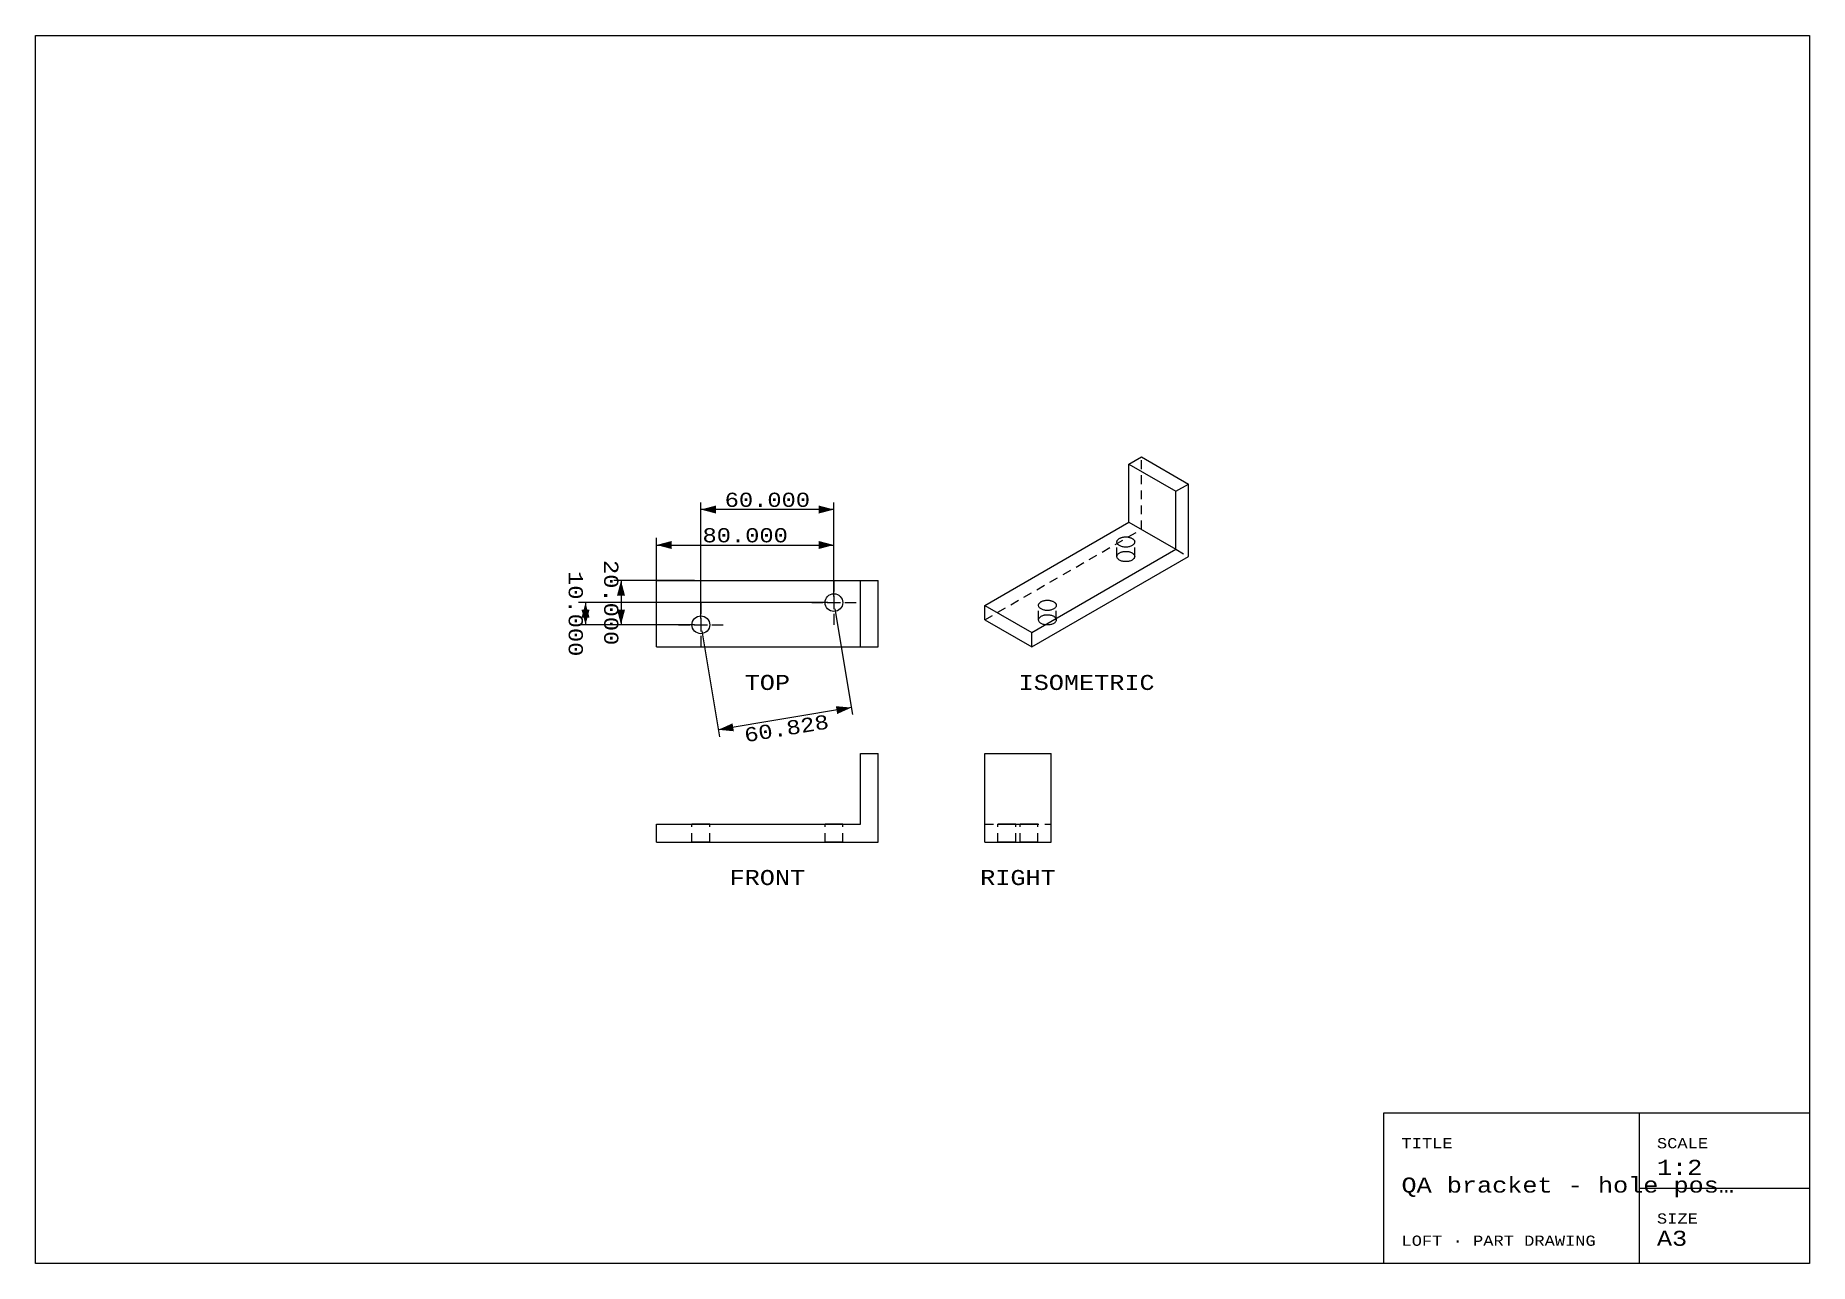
# Model space of a CAD drawing. Header units: millimetres. Extents: x 10 to 410, y 10 to 287.
import ezdxf
from ezdxf.enums import TextEntityAlignment as Align

# ---------------------------------------------------------------- set-up
doc = ezdxf.new("R2010")
doc.units = ezdxf.units.MM
doc.linetypes.add('DASHED', pattern=[3.4, 2, -1.4])
for name, color, linetype in [('CENTER', 3, 'Continuous'), ('DIMENSION', 1, 'Continuous'), ('HIDDEN', 8, 'DASHED'), ('TITLE', 5, 'Continuous'), ('VISIBLE', 7, 'Continuous')]:
    doc.layers.add(name, color=color, linetype=linetype)
doc.styles.add('LOFT_MONO', font='cour.ttf')

msp = doc.modelspace()

# ---------------------------------------------------------------- linework, layer by layer
at = {"layer": 'CENTER'}
for p, q in [((190.02, 164.07), (190.02, 161.57)), ((190.02, 160.57), (190.02, 157.57)), ((160.02, 159.07), (160.02, 156.57)), ((185.02, 159.07), (187.52, 159.07)), ((188.52, 159.07), (191.52, 159.07)), ((190.02, 156.57), (190.02, 154.07)), ((192.52, 159.07), (195.02, 159.07)), ((155.02, 154.07), (157.52, 154.07)), ((158.52, 154.07), (161.52, 154.07)), ((160.02, 155.57), (160.02, 152.57)), ((162.52, 154.07), (165.02, 154.07)), ((160.02, 151.57), (160.02, 149.07))]:
    msp.add_line(p, q, dxfattribs=at)
at = {"layer": 'DIMENSION'}
for p, q in [((160.02, 155.47), (160.02, 181.67)), ((190.02, 180.07), (160.02, 180.07)), ((190.02, 160.47), (190.02, 181.67)), ((150.02, 160.47), (150.02, 173.67)), ((150.02, 172.07), (190.02, 172.07)), ((190.02, 160.47), (190.02, 173.67)), ((158.62, 164.07), (140.42, 164.07)), ((142.02, 164.07), (142.02, 154.07)), ((188.62, 159.07), (132.42, 159.07)), ((134.02, 159.07), (134.02, 154.07)), ((190.25, 157.69), (194.23, 133.82)), ((158.62, 154.07), (132.42, 154.07)), ((158.62, 154.07), (140.42, 154.07)), ((160.25, 152.69), (164.23, 128.82)), ((193.96, 135.39), (163.96, 130.39))]:
    msp.add_line(p, q, dxfattribs=at)
for points in [[(160.02, 180.07), (163.42, 179.17), (163.42, 180.97)], [(190.02, 180.07), (186.62, 180.97), (186.62, 179.17)], [(150.02, 172.07), (153.42, 171.17), (153.42, 172.97)], [(190.02, 172.07), (186.62, 172.97), (186.62, 171.17)], [(142.02, 164.07), (141.12, 160.67), (142.92, 160.67)], [(134.02, 159.07), (133.12, 155.67), (134.92, 155.67)], [(134.02, 154.07), (134.92, 157.47), (133.12, 157.47)], [(142.02, 154.07), (142.92, 157.47), (141.12, 157.47)], [(193.96, 135.39), (190.46, 135.72), (190.76, 133.95)], [(163.96, 130.39), (167.47, 130.06), (167.17, 131.84)]]:
    msp.add_solid(points, dxfattribs=at)
at = {"layer": 'HIDDEN'}
for p, q in [((259.37, 175.6), (259.37, 191.93)), ((224.02, 155.19), (259.37, 175.6)), ((253.84, 169.48), (253.84, 172.75)), ((257.84, 169.48), (257.84, 172.75)), ((267.15, 171.11), (269.98, 169.48)), ((236.16, 155.19), (236.16, 158.46)), ((240.16, 155.19), (240.16, 158.46)), ((158.02, 105.07), (158.02, 109.07)), ((162.02, 105.07), (162.02, 109.07)), ((188.02, 105.07), (188.02, 109.07)), ((192.02, 105.07), (192.02, 109.07)), ((224.02, 109.07), (239.02, 109.07)), ((227.02, 105.07), (227.02, 109.07)), ((231.02, 105.07), (231.02, 109.07)), ((232.02, 105.07), (232.02, 109.07)), ((236.02, 105.07), (236.02, 109.07))]:
    msp.add_line(p, q, dxfattribs=at)
for points in [[(253.84, 169.48), (253.84, 169.56), (253.86, 169.65), (253.89, 169.73), (253.92, 169.81), (253.97, 169.89), (254.03, 169.97), (254.1, 170.05), (254.18, 170.12), (254.26, 170.19), (254.36, 170.25), (254.46, 170.32), (254.57, 170.37), (254.69, 170.42), (254.81, 170.47), (254.94, 170.51), (255.07, 170.55), (255.21, 170.58), (255.35, 170.6), (255.5, 170.62), (255.64, 170.63), (255.79, 170.63), (255.94, 170.63), (256.08, 170.63), (256.23, 170.61), (256.37, 170.59), (256.51, 170.57), (256.65, 170.54), (256.78, 170.5), (256.91, 170.45), (257.03, 170.41), (257.15, 170.35), (257.25, 170.3)], [(257.84, 169.48), (257.83, 169.37), (257.8, 169.25), (257.75, 169.14), (257.69, 169.04), (257.6, 168.94), (257.5, 168.84), (257.38, 168.75), (257.25, 168.66), (257.11, 168.59), (256.95, 168.52), (256.78, 168.46), (256.6, 168.41), (256.42, 168.37), (256.23, 168.35), (256.03, 168.33), (255.84, 168.32), (255.64, 168.33), (255.45, 168.35), (255.26, 168.37), (255.07, 168.41), (254.9, 168.46), (254.73, 168.52), (254.57, 168.59), (254.42, 168.66), (254.29, 168.75), (254.18, 168.84), (254.07, 168.94), (253.99, 169.04), (253.92, 169.14), (253.88, 169.25), (253.85, 169.37), (253.84, 169.48)], [(257.25, 170.3), (257.29, 170.28), (257.32, 170.25), (257.35, 170.23), (257.38, 170.21), (257.42, 170.19), (257.45, 170.17), (257.47, 170.14), (257.5, 170.12), (257.53, 170.1), (257.55, 170.07), (257.58, 170.05), (257.6, 170.02), (257.63, 170), (257.65, 169.97), (257.67, 169.95), (257.69, 169.92), (257.7, 169.89), (257.72, 169.87), (257.74, 169.84), (257.75, 169.81), (257.77, 169.79), (257.78, 169.76), (257.79, 169.73), (257.8, 169.7), (257.81, 169.68), (257.82, 169.65), (257.82, 169.62), (257.83, 169.59), (257.83, 169.56), (257.84, 169.54), (257.84, 169.51), (257.84, 169.48)], [(236.16, 155.19), (236.17, 155.28), (236.18, 155.36), (236.21, 155.44), (236.25, 155.53), (236.3, 155.61), (236.35, 155.68), (236.42, 155.76), (236.5, 155.83), (236.58, 155.9), (236.68, 155.97), (236.78, 156.03), (236.89, 156.08), (237.01, 156.13), (237.13, 156.18), (237.26, 156.22), (237.4, 156.26), (237.53, 156.29), (237.68, 156.31), (237.82, 156.33), (237.97, 156.34), (238.11, 156.35), (238.26, 156.34), (238.41, 156.34), (238.55, 156.32), (238.69, 156.3), (238.83, 156.28), (238.97, 156.25), (239.1, 156.21), (239.23, 156.17), (239.35, 156.12), (239.47, 156.07), (239.58, 156.01)], [(239.58, 156.01), (239.61, 155.99), (239.64, 155.97), (239.68, 155.94), (239.71, 155.92), (239.74, 155.9), (239.77, 155.88), (239.8, 155.86), (239.82, 155.83), (239.85, 155.81), (239.88, 155.78), (239.9, 155.76), (239.93, 155.74), (239.95, 155.71), (239.97, 155.68), (239.99, 155.66), (240.01, 155.63), (240.03, 155.61), (240.04, 155.58), (240.06, 155.55), (240.08, 155.53), (240.09, 155.5), (240.1, 155.47), (240.11, 155.44), (240.12, 155.42), (240.13, 155.39), (240.14, 155.36), (240.15, 155.33), (240.15, 155.3), (240.16, 155.28), (240.16, 155.25), (240.16, 155.22), (240.16, 155.19)], [(240.16, 155.19), (240.15, 155.08), (240.12, 154.97), (240.08, 154.86), (240.01, 154.75), (239.93, 154.65), (239.82, 154.55), (239.71, 154.46), (239.58, 154.37), (239.43, 154.3), (239.27, 154.23), (239.1, 154.17), (238.93, 154.12), (238.74, 154.09), (238.55, 154.06), (238.36, 154.04), (238.16, 154.04), (237.97, 154.04), (237.77, 154.06), (237.58, 154.09), (237.4, 154.12), (237.22, 154.17), (237.05, 154.23), (236.89, 154.3), (236.75, 154.37), (236.62, 154.46), (236.5, 154.55), (236.4, 154.65), (236.31, 154.75), (236.25, 154.86), (236.2, 154.97), (236.17, 155.08), (236.16, 155.19)], [(158.02, 109.07), (158.04, 109.07), (158.06, 109.07), (158.12, 109.07), (158.18, 109.07), (158.26, 109.07), (158.37, 109.07), (158.48, 109.07), (158.61, 109.07), (158.75, 109.07), (158.91, 109.07), (159.08, 109.07), (159.26, 109.07), (159.44, 109.07), (159.63, 109.07), (159.82, 109.07), (160.02, 109.07), (160.21, 109.07), (160.41, 109.07), (160.6, 109.07), (160.78, 109.07), (160.96, 109.07), (161.12, 109.07), (161.29, 109.07), (161.42, 109.07), (161.56, 109.07), (161.67, 109.07), (161.78, 109.07), (161.86, 109.07), (161.92, 109.07), (161.98, 109.07), (162, 109.07), (162.02, 109.07)], [(162.02, 109.07), (162, 109.07), (161.98, 109.07), (161.92, 109.07), (161.86, 109.07), (161.78, 109.07), (161.67, 109.07), (161.56, 109.07), (161.42, 109.07), (161.29, 109.07), (161.12, 109.07), (160.96, 109.07), (160.78, 109.07), (160.6, 109.07), (160.41, 109.07), (160.21, 109.07), (160.02, 109.07), (159.82, 109.07), (159.63, 109.07), (159.44, 109.07), (159.26, 109.07), (159.08, 109.07), (158.91, 109.07), (158.75, 109.07), (158.61, 109.07), (158.48, 109.07), (158.37, 109.07), (158.26, 109.07), (158.18, 109.07), (158.12, 109.07), (158.06, 109.07), (158.04, 109.07), (158.02, 109.07)], [(188.02, 109.07), (188.04, 109.07), (188.06, 109.07), (188.12, 109.07), (188.18, 109.07), (188.26, 109.07), (188.37, 109.07), (188.48, 109.07), (188.61, 109.07), (188.75, 109.07), (188.91, 109.07), (189.08, 109.07), (189.26, 109.07), (189.44, 109.07), (189.63, 109.07), (189.82, 109.07), (190.02, 109.07), (190.21, 109.07), (190.41, 109.07), (190.6, 109.07), (190.78, 109.07), (190.96, 109.07), (191.12, 109.07), (191.29, 109.07), (191.42, 109.07), (191.56, 109.07), (191.67, 109.07), (191.78, 109.07), (191.86, 109.07), (191.92, 109.07), (191.98, 109.07), (192, 109.07), (192.02, 109.07)], [(192.02, 109.07), (192, 109.07), (191.98, 109.07), (191.92, 109.07), (191.86, 109.07), (191.78, 109.07), (191.67, 109.07), (191.56, 109.07), (191.42, 109.07), (191.29, 109.07), (191.12, 109.07), (190.96, 109.07), (190.78, 109.07), (190.6, 109.07), (190.41, 109.07), (190.21, 109.07), (190.02, 109.07), (189.82, 109.07), (189.63, 109.07), (189.44, 109.07), (189.26, 109.07), (189.08, 109.07), (188.91, 109.07), (188.75, 109.07), (188.61, 109.07), (188.48, 109.07), (188.37, 109.07), (188.26, 109.07), (188.18, 109.07), (188.12, 109.07), (188.06, 109.07), (188.04, 109.07), (188.02, 109.07)], [(229.02, 109.07), (228.92, 109.07), (228.82, 109.07), (228.73, 109.07), (228.63, 109.07), (228.53, 109.07), (228.44, 109.07), (228.35, 109.07), (228.25, 109.07), (228.16, 109.07), (228.08, 109.07), (227.99, 109.07), (227.91, 109.07), (227.83, 109.07), (227.75, 109.07), (227.68, 109.07), (227.6, 109.07), (227.54, 109.07), (227.47, 109.07), (227.41, 109.07), (227.36, 109.07), (227.31, 109.07), (227.26, 109.07), (227.21, 109.07), (227.17, 109.07), (227.14, 109.07), (227.11, 109.07), (227.08, 109.07), (227.06, 109.07), (227.04, 109.07), (227.03, 109.07), (227.02, 109.07), (227.02, 109.07)], [(227.02, 109.07), (227.04, 109.07), (227.06, 109.07), (227.12, 109.07), (227.18, 109.07), (227.26, 109.07), (227.37, 109.07), (227.48, 109.07), (227.61, 109.07), (227.75, 109.07), (227.91, 109.07), (228.08, 109.07), (228.26, 109.07), (228.44, 109.07), (228.63, 109.07), (228.82, 109.07), (229.02, 109.07), (229.21, 109.07), (229.41, 109.07), (229.6, 109.07), (229.78, 109.07), (229.96, 109.07), (230.12, 109.07), (230.29, 109.07), (230.42, 109.07), (230.56, 109.07), (230.67, 109.07), (230.78, 109.07), (230.86, 109.07), (230.92, 109.07), (230.98, 109.07), (231, 109.07), (231.02, 109.07)], [(231.02, 109.07), (231.01, 109.07), (231.01, 109.07), (230.99, 109.07), (230.98, 109.07), (230.96, 109.07), (230.93, 109.07), (230.9, 109.07), (230.86, 109.07), (230.83, 109.07), (230.78, 109.07), (230.73, 109.07), (230.68, 109.07), (230.62, 109.07), (230.56, 109.07), (230.5, 109.07), (230.43, 109.07), (230.36, 109.07), (230.29, 109.07), (230.21, 109.07), (230.13, 109.07), (230.05, 109.07), (229.96, 109.07), (229.87, 109.07), (229.78, 109.07), (229.69, 109.07), (229.6, 109.07), (229.5, 109.07), (229.41, 109.07), (229.31, 109.07), (229.21, 109.07), (229.12, 109.07), (229.02, 109.07)], [(234.02, 109.07), (233.92, 109.07), (233.82, 109.07), (233.73, 109.07), (233.63, 109.07), (233.53, 109.07), (233.44, 109.07), (233.35, 109.07), (233.25, 109.07), (233.16, 109.07), (233.08, 109.07), (232.99, 109.07), (232.91, 109.07), (232.83, 109.07), (232.75, 109.07), (232.68, 109.07), (232.6, 109.07), (232.54, 109.07), (232.47, 109.07), (232.41, 109.07), (232.36, 109.07), (232.31, 109.07), (232.26, 109.07), (232.21, 109.07), (232.17, 109.07), (232.14, 109.07), (232.11, 109.07), (232.08, 109.07), (232.06, 109.07), (232.04, 109.07), (232.03, 109.07), (232.02, 109.07), (232.02, 109.07)], [(232.02, 109.07), (232.04, 109.07), (232.06, 109.07), (232.12, 109.07), (232.18, 109.07), (232.26, 109.07), (232.37, 109.07), (232.48, 109.07), (232.61, 109.07), (232.75, 109.07), (232.91, 109.07), (233.08, 109.07), (233.26, 109.07), (233.44, 109.07), (233.63, 109.07), (233.82, 109.07), (234.02, 109.07), (234.21, 109.07), (234.41, 109.07), (234.6, 109.07), (234.78, 109.07), (234.96, 109.07), (235.12, 109.07), (235.29, 109.07), (235.42, 109.07), (235.56, 109.07), (235.67, 109.07), (235.78, 109.07), (235.86, 109.07), (235.92, 109.07), (235.98, 109.07), (236, 109.07), (236.02, 109.07)], [(236.02, 109.07), (236.01, 109.07), (236.01, 109.07), (235.99, 109.07), (235.98, 109.07), (235.96, 109.07), (235.93, 109.07), (235.9, 109.07), (235.86, 109.07), (235.83, 109.07), (235.78, 109.07), (235.73, 109.07), (235.68, 109.07), (235.62, 109.07), (235.56, 109.07), (235.5, 109.07), (235.43, 109.07), (235.36, 109.07), (235.29, 109.07), (235.21, 109.07), (235.13, 109.07), (235.05, 109.07), (234.96, 109.07), (234.87, 109.07), (234.78, 109.07), (234.69, 109.07), (234.6, 109.07), (234.5, 109.07), (234.41, 109.07), (234.31, 109.07), (234.21, 109.07), (234.12, 109.07), (234.02, 109.07)], [(158.02, 105.07), (158.04, 105.07), (158.06, 105.07), (158.12, 105.07), (158.18, 105.07), (158.26, 105.07), (158.37, 105.07), (158.48, 105.07), (158.61, 105.07), (158.75, 105.07), (158.91, 105.07), (159.08, 105.07), (159.26, 105.07), (159.44, 105.07), (159.63, 105.07), (159.82, 105.07), (160.02, 105.07), (160.21, 105.07), (160.41, 105.07), (160.6, 105.07), (160.78, 105.07), (160.96, 105.07), (161.12, 105.07), (161.29, 105.07), (161.42, 105.07), (161.56, 105.07), (161.67, 105.07), (161.78, 105.07), (161.86, 105.07), (161.92, 105.07), (161.98, 105.07), (162, 105.07), (162.02, 105.07)], [(162.02, 105.07), (162, 105.07), (161.98, 105.07), (161.92, 105.07), (161.86, 105.07), (161.78, 105.07), (161.67, 105.07), (161.56, 105.07), (161.42, 105.07), (161.29, 105.07), (161.12, 105.07), (160.96, 105.07), (160.78, 105.07), (160.6, 105.07), (160.41, 105.07), (160.21, 105.07), (160.02, 105.07), (159.82, 105.07), (159.63, 105.07), (159.44, 105.07), (159.26, 105.07), (159.08, 105.07), (158.91, 105.07), (158.75, 105.07), (158.61, 105.07), (158.48, 105.07), (158.37, 105.07), (158.26, 105.07), (158.18, 105.07), (158.12, 105.07), (158.06, 105.07), (158.04, 105.07), (158.02, 105.07)], [(188.02, 105.07), (188.04, 105.07), (188.06, 105.07), (188.12, 105.07), (188.18, 105.07), (188.26, 105.07), (188.37, 105.07), (188.48, 105.07), (188.61, 105.07), (188.75, 105.07), (188.91, 105.07), (189.08, 105.07), (189.26, 105.07), (189.44, 105.07), (189.63, 105.07), (189.82, 105.07), (190.02, 105.07), (190.21, 105.07), (190.41, 105.07), (190.6, 105.07), (190.78, 105.07), (190.96, 105.07), (191.12, 105.07), (191.29, 105.07), (191.42, 105.07), (191.56, 105.07), (191.67, 105.07), (191.78, 105.07), (191.86, 105.07), (191.92, 105.07), (191.98, 105.07), (192, 105.07), (192.02, 105.07)], [(192.02, 105.07), (192, 105.07), (191.98, 105.07), (191.92, 105.07), (191.86, 105.07), (191.78, 105.07), (191.67, 105.07), (191.56, 105.07), (191.42, 105.07), (191.29, 105.07), (191.12, 105.07), (190.96, 105.07), (190.78, 105.07), (190.6, 105.07), (190.41, 105.07), (190.21, 105.07), (190.02, 105.07), (189.82, 105.07), (189.63, 105.07), (189.44, 105.07), (189.26, 105.07), (189.08, 105.07), (188.91, 105.07), (188.75, 105.07), (188.61, 105.07), (188.48, 105.07), (188.37, 105.07), (188.26, 105.07), (188.18, 105.07), (188.12, 105.07), (188.06, 105.07), (188.04, 105.07), (188.02, 105.07)], [(229.02, 105.07), (228.92, 105.07), (228.82, 105.07), (228.73, 105.07), (228.63, 105.07), (228.53, 105.07), (228.44, 105.07), (228.35, 105.07), (228.25, 105.07), (228.16, 105.07), (228.08, 105.07), (227.99, 105.07), (227.91, 105.07), (227.83, 105.07), (227.75, 105.07), (227.68, 105.07), (227.6, 105.07), (227.54, 105.07), (227.47, 105.07), (227.41, 105.07), (227.36, 105.07), (227.31, 105.07), (227.26, 105.07), (227.21, 105.07), (227.17, 105.07), (227.14, 105.07), (227.11, 105.07), (227.08, 105.07), (227.06, 105.07), (227.04, 105.07), (227.03, 105.07), (227.02, 105.07), (227.02, 105.07)], [(227.02, 105.07), (227.04, 105.07), (227.06, 105.07), (227.12, 105.07), (227.18, 105.07), (227.26, 105.07), (227.37, 105.07), (227.48, 105.07), (227.61, 105.07), (227.75, 105.07), (227.91, 105.07), (228.08, 105.07), (228.26, 105.07), (228.44, 105.07), (228.63, 105.07), (228.82, 105.07), (229.02, 105.07), (229.21, 105.07), (229.41, 105.07), (229.6, 105.07), (229.78, 105.07), (229.96, 105.07), (230.12, 105.07), (230.29, 105.07), (230.42, 105.07), (230.56, 105.07), (230.67, 105.07), (230.78, 105.07), (230.86, 105.07), (230.92, 105.07), (230.98, 105.07), (231, 105.07), (231.02, 105.07)], [(231.02, 105.07), (231.01, 105.07), (231.01, 105.07), (230.99, 105.07), (230.98, 105.07), (230.96, 105.07), (230.93, 105.07), (230.9, 105.07), (230.86, 105.07), (230.83, 105.07), (230.78, 105.07), (230.73, 105.07), (230.68, 105.07), (230.62, 105.07), (230.56, 105.07), (230.5, 105.07), (230.43, 105.07), (230.36, 105.07), (230.29, 105.07), (230.21, 105.07), (230.13, 105.07), (230.05, 105.07), (229.96, 105.07), (229.87, 105.07), (229.78, 105.07), (229.69, 105.07), (229.6, 105.07), (229.5, 105.07), (229.41, 105.07), (229.31, 105.07), (229.21, 105.07), (229.12, 105.07), (229.02, 105.07)], [(234.02, 105.07), (233.92, 105.07), (233.82, 105.07), (233.73, 105.07), (233.63, 105.07), (233.53, 105.07), (233.44, 105.07), (233.35, 105.07), (233.25, 105.07), (233.16, 105.07), (233.08, 105.07), (232.99, 105.07), (232.91, 105.07), (232.83, 105.07), (232.75, 105.07), (232.68, 105.07), (232.6, 105.07), (232.54, 105.07), (232.47, 105.07), (232.41, 105.07), (232.36, 105.07), (232.31, 105.07), (232.26, 105.07), (232.21, 105.07), (232.17, 105.07), (232.14, 105.07), (232.11, 105.07), (232.08, 105.07), (232.06, 105.07), (232.04, 105.07), (232.03, 105.07), (232.02, 105.07), (232.02, 105.07)], [(232.02, 105.07), (232.04, 105.07), (232.06, 105.07), (232.12, 105.07), (232.18, 105.07), (232.26, 105.07), (232.37, 105.07), (232.48, 105.07), (232.61, 105.07), (232.75, 105.07), (232.91, 105.07), (233.08, 105.07), (233.26, 105.07), (233.44, 105.07), (233.63, 105.07), (233.82, 105.07), (234.02, 105.07), (234.21, 105.07), (234.41, 105.07), (234.6, 105.07), (234.78, 105.07), (234.96, 105.07), (235.12, 105.07), (235.29, 105.07), (235.42, 105.07), (235.56, 105.07), (235.67, 105.07), (235.78, 105.07), (235.86, 105.07), (235.92, 105.07), (235.98, 105.07), (236, 105.07), (236.02, 105.07)], [(236.02, 105.07), (236.01, 105.07), (236.01, 105.07), (235.99, 105.07), (235.98, 105.07), (235.96, 105.07), (235.93, 105.07), (235.9, 105.07), (235.86, 105.07), (235.83, 105.07), (235.78, 105.07), (235.73, 105.07), (235.68, 105.07), (235.62, 105.07), (235.56, 105.07), (235.5, 105.07), (235.43, 105.07), (235.36, 105.07), (235.29, 105.07), (235.21, 105.07), (235.13, 105.07), (235.05, 105.07), (234.96, 105.07), (234.87, 105.07), (234.78, 105.07), (234.69, 105.07), (234.6, 105.07), (234.5, 105.07), (234.41, 105.07), (234.31, 105.07), (234.21, 105.07), (234.12, 105.07), (234.02, 105.07)]]:
    msp.add_lwpolyline(points, dxfattribs=at)
at = {"layer": 'TITLE'}
for p, q in [((371.6, 44), (371.6, 10)), ((371.6, 27), (410, 27))]:
    msp.add_line(p, q, dxfattribs=at)
for points in [[(10, 287), (410, 287), (410, 10), (10, 10)], [(314, 44), (410, 44), (410, 10), (314, 10)]]:
    msp.add_lwpolyline(points, close=True, dxfattribs=at)
at = {"layer": 'VISIBLE'}
for p, q in [((256.55, 190.3), (259.37, 191.93)), ((256.55, 177.24), (256.55, 190.3)), ((256.55, 190.3), (267.15, 184.18)), ((259.37, 191.93), (269.98, 185.81)), ((267.15, 184.18), (269.98, 185.81)), ((267.15, 171.11), (267.15, 184.18)), ((269.98, 169.48), (269.98, 185.81)), ((224.02, 158.46), (256.55, 177.24)), ((256.55, 177.24), (267.15, 171.11)), ((234.63, 152.33), (267.15, 171.11)), ((234.63, 149.07), (269.98, 169.48)), ((150.02, 149.07), (150.02, 164.07)), ((150.02, 164.07), (196.02, 164.07)), ((196.02, 149.07), (196.02, 164.07)), ((196.02, 164.07), (200.02, 164.07)), ((200.02, 149.07), (200.02, 164.07)), ((224.02, 155.19), (224.02, 158.46)), ((224.02, 158.46), (234.63, 152.33)), ((224.02, 155.19), (234.63, 149.07)), ((234.63, 149.07), (234.63, 152.33)), ((150.02, 149.07), (196.02, 149.07)), ((196.02, 149.07), (200.02, 149.07)), ((196.02, 109.07), (196.02, 125.07)), ((196.02, 125.07), (200.02, 125.07)), ((200.02, 105.07), (200.02, 125.07)), ((224.02, 105.07), (224.02, 125.07)), ((224.02, 125.07), (239.02, 125.07)), ((239.02, 105.07), (239.02, 125.07)), ((150.02, 105.07), (150.02, 109.07)), ((150.02, 109.07), (196.02, 109.07)), ((150.02, 105.07), (200.02, 105.07)), ((224.02, 105.07), (239.02, 105.07))]:
    msp.add_line(p, q, dxfattribs=at)
for points in [[(253.84, 172.75), (253.84, 172.83), (253.86, 172.91), (253.89, 173), (253.92, 173.08), (253.97, 173.16), (254.03, 173.24), (254.1, 173.31), (254.18, 173.39), (254.26, 173.46), (254.36, 173.52), (254.46, 173.58), (254.57, 173.64), (254.69, 173.69), (254.81, 173.74), (254.94, 173.78), (255.07, 173.81), (255.21, 173.84), (255.35, 173.87), (255.5, 173.88), (255.64, 173.89), (255.79, 173.9), (255.94, 173.9), (256.08, 173.89), (256.23, 173.88), (256.37, 173.86), (256.51, 173.83), (256.65, 173.8), (256.78, 173.76), (256.91, 173.72), (257.03, 173.67), (257.15, 173.62), (257.25, 173.56)], [(257.84, 172.75), (257.83, 172.63), (257.8, 172.52), (257.75, 172.41), (257.69, 172.3), (257.6, 172.2), (257.5, 172.1), (257.38, 172.01), (257.25, 171.93), (257.11, 171.85), (256.95, 171.79), (256.78, 171.73), (256.6, 171.68), (256.42, 171.64), (256.23, 171.61), (256.03, 171.6), (255.84, 171.59), (255.64, 171.6), (255.45, 171.61), (255.26, 171.64), (255.07, 171.68), (254.9, 171.73), (254.73, 171.79), (254.57, 171.85), (254.42, 171.93), (254.29, 172.01), (254.18, 172.1), (254.07, 172.2), (253.99, 172.3), (253.92, 172.41), (253.88, 172.52), (253.85, 172.63), (253.84, 172.75)], [(257.25, 173.56), (257.29, 173.54), (257.32, 173.52), (257.35, 173.5), (257.38, 173.48), (257.42, 173.46), (257.45, 173.43), (257.47, 173.41), (257.5, 173.39), (257.53, 173.36), (257.55, 173.34), (257.58, 173.31), (257.6, 173.29), (257.63, 173.26), (257.65, 173.24), (257.67, 173.21), (257.69, 173.19), (257.7, 173.16), (257.72, 173.13), (257.74, 173.11), (257.75, 173.08), (257.77, 173.05), (257.78, 173.03), (257.79, 173), (257.8, 172.97), (257.81, 172.94), (257.82, 172.91), (257.82, 172.89), (257.83, 172.86), (257.83, 172.83), (257.84, 172.8), (257.84, 172.77), (257.84, 172.75)], [(236.16, 158.46), (236.17, 158.54), (236.18, 158.63), (236.21, 158.71), (236.25, 158.79), (236.3, 158.87), (236.35, 158.95), (236.42, 159.03), (236.5, 159.1), (236.58, 159.17), (236.68, 159.23), (236.78, 159.29), (236.89, 159.35), (237.01, 159.4), (237.13, 159.45), (237.26, 159.49), (237.4, 159.52), (237.53, 159.55), (237.68, 159.58), (237.82, 159.59), (237.97, 159.61), (238.11, 159.61), (238.26, 159.61), (238.41, 159.6), (238.55, 159.59), (238.69, 159.57), (238.83, 159.54), (238.97, 159.51), (239.1, 159.48), (239.23, 159.43), (239.35, 159.38), (239.47, 159.33), (239.58, 159.27)], [(240.16, 158.46), (240.15, 158.34), (240.12, 158.23), (240.08, 158.12), (240.01, 158.01), (239.93, 157.91), (239.82, 157.82), (239.71, 157.72), (239.58, 157.64), (239.43, 157.56), (239.27, 157.5), (239.1, 157.44), (238.93, 157.39), (238.74, 157.35), (238.55, 157.32), (238.36, 157.31), (238.16, 157.3), (237.97, 157.31), (237.77, 157.32), (237.58, 157.35), (237.4, 157.39), (237.22, 157.44), (237.05, 157.5), (236.89, 157.56), (236.75, 157.64), (236.62, 157.72), (236.5, 157.82), (236.4, 157.91), (236.31, 158.01), (236.25, 158.12), (236.2, 158.23), (236.17, 158.34), (236.16, 158.46)], [(239.58, 159.27), (239.61, 159.25), (239.64, 159.23), (239.68, 159.21), (239.71, 159.19), (239.74, 159.17), (239.77, 159.14), (239.8, 159.12), (239.82, 159.1), (239.85, 159.07), (239.88, 159.05), (239.9, 159.03), (239.93, 159), (239.95, 158.98), (239.97, 158.95), (239.99, 158.92), (240.01, 158.9), (240.03, 158.87), (240.04, 158.85), (240.06, 158.82), (240.08, 158.79), (240.09, 158.76), (240.1, 158.74), (240.11, 158.71), (240.12, 158.68), (240.13, 158.65), (240.14, 158.63), (240.15, 158.6), (240.15, 158.57), (240.16, 158.54), (240.16, 158.51), (240.16, 158.49), (240.16, 158.46)]]:
    msp.add_lwpolyline(points, dxfattribs=at)
for centre in [(190.02, 159.07), (160.02, 154.07)]:
    msp.add_circle(centre, 2, dxfattribs=at)

# ---------------------------------------------------------------- texts
at = {"layer": 'DIMENSION', "style": 'LOFT_MONO'}
for s, p in [('60.000', (175.02, 182.27)), ('80.000', (170.02, 174.27))]:
    msp.add_text(s, height=3.2, dxfattribs=at).set_placement(p, align=Align.MIDDLE_CENTER)
for s, rotation, p in [('20.000', -90, (139.82, 159.07)), ('10.000', -90, (131.82, 156.57)), ('60.828', 9.4623, (179.33, 130.72))]:
    msp.add_text(s, height=3.2, rotation=rotation, dxfattribs=at).set_placement(p, align=Align.MIDDLE_CENTER)
at = {"layer": 'TITLE', "style": 'LOFT_MONO'}
for s, p in [('TOP', (175.02, 141.07)), ('ISOMETRIC', (247, 141.07)), ('FRONT', (175.02, 97.07)), ('RIGHT', (231.52, 97.07))]:
    msp.add_text(s, height=3.4, dxfattribs=at).set_placement(p, align=Align.MIDDLE_CENTER)
for s, height, p in [('TITLE', 2.3, (318, 36)), ('SCALE', 2.3, (375.6, 36)), ('1:2', 3.4, (375.6, 30)), ('QA bracket - hole pos…', 3.4, (318, 26)), ('SIZE', 2.3, (375.6, 19)), ('LOFT · PART DRAWING', 2.3, (318, 14)), ('A3', 3.4, (375.6, 14))]:
    msp.add_text(s, height=height, dxfattribs=at).set_placement(p)

doc.saveas('drawing.dxf')
